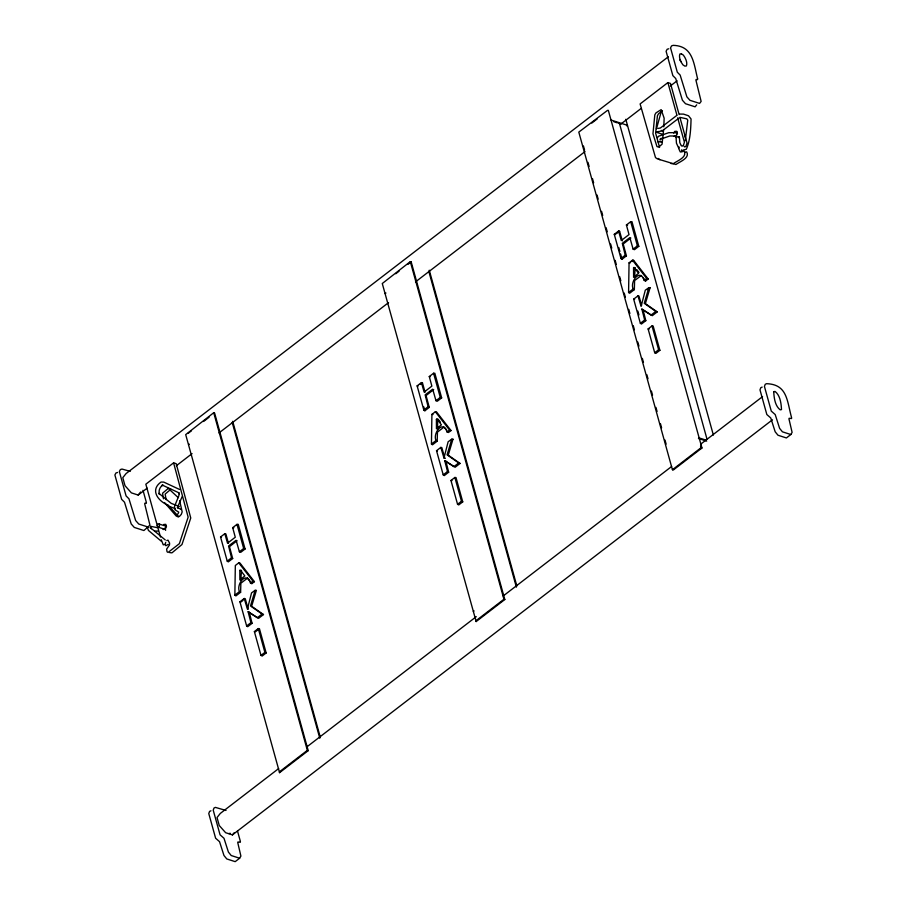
<?xml version="1.0" encoding="UTF-8"?>
<svg xmlns="http://www.w3.org/2000/svg" width="907" height="907" viewBox="0 0 907 907"><rect width="100%" height="100%" fill="white"/><g stroke="black" fill="none" stroke-linecap="round" stroke-linejoin="round"><path stroke-width="1.36" d="M234.856 595.151L235.332 565.492L238.756 562.85L239.89 562.964L254.425 581.67L251.874 583.632L250.513 583.11C246.341 570.197 235.877 584.8 239.482 591.602L234.856 595.151L235.899 595.91L240.616 592.282L240.865 583.224L247.464 578.156M240.809 580.095L241.489 570.276M431.437 444.045L431.913 414.374L435.349 411.744L436.471 411.857L451.017 430.553L448.455 432.514L447.106 432.004C442.922 419.079 432.458 433.693 436.063 440.485L431.437 444.045L432.492 444.793L437.208 441.176L437.446 432.117L444.045 427.038M628.585 292.496L629.061 262.837L632.496 260.196L633.619 260.309L648.165 279.005L645.603 280.977L644.242 280.456C640.07 267.542 629.605 282.145 633.211 288.936L628.585 292.496L629.628 293.244L634.356 289.628L634.594 280.569L641.351 275.501M634.537 277.429L635.217 267.622M159.53 524.087L159.394 526.151L157.92 527.069L157.138 525.572L158.135 523.736L166.276 526.264M663.629 129.531L662.065 144.213L658.686 147.104L656.974 146.594L652.961 133.794L654.82 114.86L655.942 112.91L661.169 109.645L664.139 118.171L663.822 126.833M679.105 146.968L678.901 149.031L680.318 151.979L684.059 151.05C687.597 157.228 677.2 160.777 673.334 163.668L671.123 163.577M165.72 542.341L165.244 544.098L163.271 544.869L161.242 539.756M685.284 140.721L687.755 120.109L686.746 118.828L680.431 117.468M248.133 611.737L258.586 618.325L263.495 614.561L262.112 614.062L257.293 617.758L248.133 611.737L250.922 622.656L252.089 623.324L247.713 626.692L246.636 625.955L239.936 601.806L244.232 598.507L245.253 598.699L248.201 609.323M249.232 612.18L252.089 623.324M444.725 460.62L455.167 467.218L460.076 463.454L458.693 462.955L453.885 466.652L444.725 460.62L447.514 471.549L448.67 472.218L444.294 475.585L443.217 474.849L436.528 450.7L440.813 447.4L441.834 447.582L444.781 458.216M445.825 461.073L448.67 472.218M641.861 309.083L652.314 315.67L657.224 311.906L655.84 311.407L651.033 315.103L641.861 309.083L644.662 320.001L645.818 320.67L641.442 324.037L640.365 323.3L633.676 299.151L637.961 295.852L638.982 296.033L641.566 305.342M642.972 309.525L645.818 320.67M656.498 128.715L661.339 111.278M437.639 419.261L437.605 429.294M263.495 614.561L251.647 606.284L256.386 590.332L255.15 590.31L250.491 605.944L262.112 614.062M460.076 463.454L448.228 455.167L452.978 439.226L451.731 439.203L447.083 454.838L458.693 462.955M657.224 311.906L645.376 303.63L650.115 287.678L648.879 287.655L644.231 303.289L655.84 311.407M182.103 496.707L178.237 505.596L178.271 508.305L177.307 507.342L181.06 509.473M673.754 133.08L674.683 131.379L676.747 131.288L677.416 133.737L676.021 136.277L673.958 136.379M676.373 133.919L677.302 132.229M210.946 810.801L209.585 811.414L208.769 813.545L215.617 838.227L219.539 841.673L223.961 855.482L226.773 858.94L235.185 861.65L239.629 858.237L240.899 856.095L237.77 842.705L237.872 842.002L240.344 842.252L240.366 841.356L237.487 830.971M790.836 434.532L792.106 432.39L788.977 419L789.09 418.297L791.55 418.546L791.573 417.651C786.936 400.701 787.423 384.455 766.608 383.684L765.247 384.296L764.431 386.427L771.279 411.109L775.202 414.556L779.612 428.365L782.435 431.823L790.836 434.532L786.403 437.945L777.991 435.235L775.168 431.777L770.757 417.968L766.834 414.522L759.987 389.84L760.803 387.708L762.163 387.096M168.214 544.381L165.879 545.708L164.983 544.665M176.99 515.221L178.498 512.92M657.36 137.841L658.516 136.254L668.754 132.683L676.316 132.671M668.312 56.767L126.039 473.601L122.796 477.694L125.007 485.676L131.379 492.864L138.181 495.063L140.608 491.991M117.547 472.468L115.949 472.978L114.894 474.973L121.64 499.338L124.508 502.217L131.198 523.94L134.293 527.432L143.907 530.527L149.927 525.13L144.701 503.884L144.859 503.215L146.31 503.317L146.378 502.467L143 490.29M696.689 104.838L695.113 106.822L685.511 103.727L682.415 100.235L675.726 78.512L672.858 75.632L666.101 51.28L667.155 49.273L668.765 48.763M278.664 768.569L220.288 813.443L217.034 817.536L219.256 825.517L225.628 832.705L232.43 834.905L234.051 832.853M440.813 447.4L443.977 458.001L448.126 441.777L451.731 439.203M661.339 138.193L659.979 139.406L669.797 135.971L675.488 136.016M678.368 137.603L679.377 136.81L675.998 136.776L676.463 143.227L678.697 148.113M213.723 412.73L185.697 434.623L279.571 772.662L308.221 750.645L214.596 413.014L213.723 412.73L307.348 750.361L308.221 750.645M410.304 261.624L382.278 283.517L476.164 621.556L504.814 599.527L411.177 261.896L410.304 261.624L503.941 599.255L504.814 599.527M188.146 433.342L191.456 430.802M203.576 421.483L209.086 417.243M395.747 273.755L399.057 271.216M407.867 264.447L411.177 261.896M591.795 123.069L597.305 118.828M188.622 444.702L189.336 444.147M385.203 293.585L385.928 293.04M679.139 114.611L670.488 83.433L667.881 82.594L640.115 103.942L655.5 157.58L657.326 158.861L675.942 164.507C679.819 161.616 690.204 158.067 686.667 151.888L684.819 152.115M169.666 552.624L171.967 552.839L181.978 544.517L190.753 517.988L176.207 463.692L173.6 462.853L145.834 484.202L160.494 537.046M138.181 495.063L147.161 488.159M176.355 465.722L192.069 453.636M219.018 432.922L388.547 302.609M415.497 281.896L585.026 151.582M620.955 123.964L641.158 108.432M670.352 85.984L677.087 80.814M626.76 125.892L627.474 125.336L611.001 120.03M662.439 110.767L658.55 113.76L657.428 115.699L655.625 133.159L659.582 147.444M237.112 540.685L229.482 546.66L232.68 558.519L228.303 561.875L227.238 561.138L220.548 536.989L224.834 533.69L225.854 533.883L228.473 543.35M224.834 533.69L227.532 543.191L235.276 537.239L232.691 527.647L236.988 524.359L238.246 524.359L245.071 548.996L240.695 552.352L239.391 551.796L236.115 540.277L228.575 545.969L231.534 557.839L232.68 558.519M433.705 389.568L426.063 395.554L429.26 407.402L424.884 410.769L423.83 410.032L417.129 385.883L421.415 382.584L422.435 382.777L425.054 392.232M421.415 382.584L424.125 392.073L431.868 386.121L429.283 376.541L433.569 373.242L434.827 373.253L441.652 397.878L437.276 401.245L435.972 400.69L432.696 389.171L425.156 394.862L428.115 406.733L429.26 407.402M630.841 238.031L623.211 244.006L626.408 255.865L622.032 259.221L620.978 258.484L614.277 234.335L618.563 231.036L619.583 231.228L622.338 240.911M618.563 231.036L621.272 240.525L629.016 234.573L626.42 224.993L630.716 221.693L631.975 221.705L638.8 246.341L634.424 249.697L633.12 249.142L629.843 237.623L622.304 243.314L625.263 255.184L626.408 255.865M420.247 384.455L422.435 382.777M616.295 233.757L619.583 231.228M227.238 561.138L231.534 557.839M239.391 551.796L243.677 548.508L245.071 548.996M423.83 410.032L428.115 406.733M435.972 400.69L440.269 397.391L441.652 397.878M620.978 258.484L625.263 255.184M633.12 249.142L637.406 245.842L638.8 246.341M631.862 261.647L633.619 260.309M250.513 583.11L253.019 581.194L254.425 581.67M447.106 432.004L449.6 430.077L451.017 430.553M644.242 280.456L646.748 278.528L648.165 279.005M243.065 600.377L240.877 602.055L239.936 601.806M246.636 625.955L250.922 622.656M443.217 474.849L447.514 471.549M640.365 323.3L644.662 320.001M254.379 631.589L258.291 628.574L259.425 628.687L266.159 652.972L262.168 656.033L260.978 655.398L254.379 631.589L255.434 631.76L258.427 629.458M450.96 480.472L454.872 477.467L456.006 477.581L462.74 501.854L458.749 504.927L457.559 504.292L450.96 480.472L452.015 480.642M648.108 328.924L652.02 325.919L653.153 326.032L659.888 350.317L655.897 353.379L654.707 352.744L648.108 328.924L649.163 329.094M260.978 655.398L264.889 652.394L266.159 652.972M457.559 504.292L461.482 501.276L462.74 501.854M654.707 352.744L658.629 349.739L659.888 350.317M473.363 611.477L474.078 610.933M306.736 746.994L476.266 616.669M503.215 595.967L671.622 466.504M700.816 444.067L762.56 396.608M307.348 750.361L279.424 771.834L279.571 772.662M503.941 599.255L476.005 620.717L476.164 621.556M672.427 469.735L700.363 448.262L701.95 447.99L608.325 110.359L607.463 110.416L578.802 132.105L672.427 469.735L673.3 470.019L701.95 447.99M232.43 834.905L772.458 419.794M676.837 115.382L660.341 128.034L657.915 128.443M678.799 118.193L662.427 130.744L657.756 131.878M648.879 287.655L645.274 290.229L641.124 306.453L637.961 295.852M647.36 289.65L650.115 287.678M451.13 440.541L452.978 439.226M255.15 590.31L251.545 592.895L247.396 609.107L244.232 598.507M170.89 489.247L165.165 494.077L166.106 499.632M166.775 540.561L167.988 540.164L169.598 543.146L169.484 544.96L166.639 549.086L167.047 551.773L168.09 552.431L179.371 543.678L188.146 517.149L173.6 462.853M656.555 132.048L658.709 131.492M682.994 150.109L686.282 149.304C690.397 140.086 690.771 128.873 691.055 118.987L688.515 115.779L683.493 114.101L679.762 114.078M228.949 833.544L230.276 833.295M163.725 524.461L165.788 524.348L166.48 526.774L165.097 529.337L163.033 529.45M157.296 527.647L150.415 526.287M154.791 531.117L158.181 531.048M626.42 224.993L627.599 225.072M429.283 376.541L430.451 376.62M232.691 527.647L233.87 527.727M657.609 141.639L661.634 142.172M629.061 262.837L630.116 262.996M431.913 414.374L432.968 414.544M633.676 299.151L634.605 299.401M436.528 450.7L437.457 450.949M614.277 234.335L615.207 234.596M417.129 385.883L418.059 386.144M220.548 536.989L221.478 537.25M613.812 121.719L617.35 122.853M618.517 123.239L620.876 123.998M699.161 437.922L706.224 440.19M698.447 438.466L706.678 441.119M130.211 471.357L121.992 469.055L120.382 469.565L119.339 471.561L126.084 495.914L128.953 498.805L135.642 520.527L138.737 524.019L148.351 527.114M157.92 527.069L165.493 529.507M226.013 810.461L215.39 807.389L214.029 808.001L213.213 810.132L220.061 834.814L223.984 838.261L228.405 852.07L231.217 855.528L239.629 858.237M661.328 130.404L663.357 131.073M657.348 132.592L662.189 134.168M179.382 506.469L171.287 503.408L158.929 493.385L159.553 494.451C158.181 490.948 159.813 486.866 162.943 484.928L161.673 485.506L163.283 485.54L178.362 492.558L179.246 493.918L179.257 492.898L178.86 495.766L174.45 506.503L175.028 509.813L178.781 512.172M175.391 508.748L169.643 506.457M443.977 458.001L445.065 458.398M659.956 141.016L660.806 141.333M179.563 489.463L163.759 482.105L161.061 482.036C150.211 489.621 157.274 500.233 167.126 504.814M633.211 288.936L634.356 289.628M436.063 440.485L437.208 441.176M239.482 591.602L240.616 592.282M658.119 158.43L659.933 159.711M165.255 539.937L150.12 527.466L151.39 528.702L150.891 527.999M161.276 541.207L148.419 530.402L147.331 527.182M178.214 497.603L168.283 488.397L162.557 493.227L163.487 498.782M684.173 146.344L684.796 146.968L685.93 146.39L687.03 143.068L679.887 117.32M681.565 145.505L682.189 146.129L683.322 145.551L684.422 142.229L677.654 117.831M167.908 504.836L178.781 516.831M632.496 260.196L646.748 278.528M636.725 269.56L638.982 272.463M643.052 277.689L645.603 280.977M435.349 411.744L449.6 430.077M438.07 419.17L440.337 422.072M445.054 428.149L446.754 430.337M238.756 562.85L253.019 581.194M247.622 578.167L251.874 583.632M164.53 502.535L176.173 515.992L177.783 516.786L179.665 516.196L181.287 514.382L182.171 511.888L179.631 500.619M681.236 145.71L679.797 142.558L679.377 136.81M675.998 136.776L676.271 137.581M164.961 527.863L165.641 530.289M667.881 82.594L676.905 115.121M681.508 149.87L682.03 151.775M625.796 119.305L713.367 435.043M619.243 122.683L707.018 439.215M700.533 446.029L701.236 448.546M630.716 221.693L637.406 245.842M652.02 325.919L658.629 349.739M637.848 311.067L638.925 314.956M618.801 247.554L619.878 251.443M620.603 254.039L622.032 259.221M583.45 145.993L584.573 150.086M587.974 162.33L589.108 166.423M592.509 178.668L593.643 182.76M597.033 195.005L598.167 199.098M601.568 211.342L602.702 215.424M606.103 227.68L607.237 231.761M610.626 244.017L611.76 248.099M615.161 260.354L616.295 264.436M619.685 276.692L620.819 280.773M624.22 293.029L625.354 297.111M628.755 309.366L629.889 313.448M633.279 325.704L634.412 329.785M637.814 342.041L638.947 346.123M642.349 358.378L643.471 362.46M646.872 374.716L648.006 378.797M651.407 391.053L652.541 395.135M655.931 407.39L657.065 411.472M660.466 423.728L661.6 427.809M665.001 440.065L666.135 444.147M429.272 270.218L516.865 586.069M428.784 271.295L516.378 587.146M433.569 373.242L440.269 397.391M454.872 477.467L461.482 501.276M423.807 406.88L424.884 410.769M232.691 421.324L320.284 737.176M232.203 422.413L319.797 738.253M236.988 524.359L243.677 548.508M258.291 628.574L264.889 652.394M685.102 135.494L685.284 137.456M679.649 59.545A11.088 5.861 52.5 0 1 680.84 61.608M239.811 570.435L239.879 579.947L244.822 575.922L240.332 570.027L239.811 570.435M436.403 419.317L436.46 428.841L441.403 424.816L436.913 418.921L436.403 419.317M633.551 267.769L633.608 277.293L638.551 273.268L634.061 267.372L633.551 267.769M697.596 78.762L697.517 79.612L696.077 79.51L695.918 80.179L701.134 101.425L699.558 103.409L689.955 100.314L686.86 96.822L680.159 75.1L677.302 72.209L670.545 47.856L671.599 45.86L673.209 45.35C692.869 45.94 693.651 62.855 697.596 78.762M773.739 391.688C774.022 397.742 774.986 405.86 780.167 409.839L781.494 409.59C781.21 403.536 780.247 395.418 775.066 391.439L773.739 391.688M681.44 53.853L679.899 54.012A11.088 5.861 52.5 0 0 682.892 64.816L684.842 66.109L686.395 65.939A11.088 5.861 52.5 0 0 683.39 55.146L681.44 53.853"/></g></svg>
